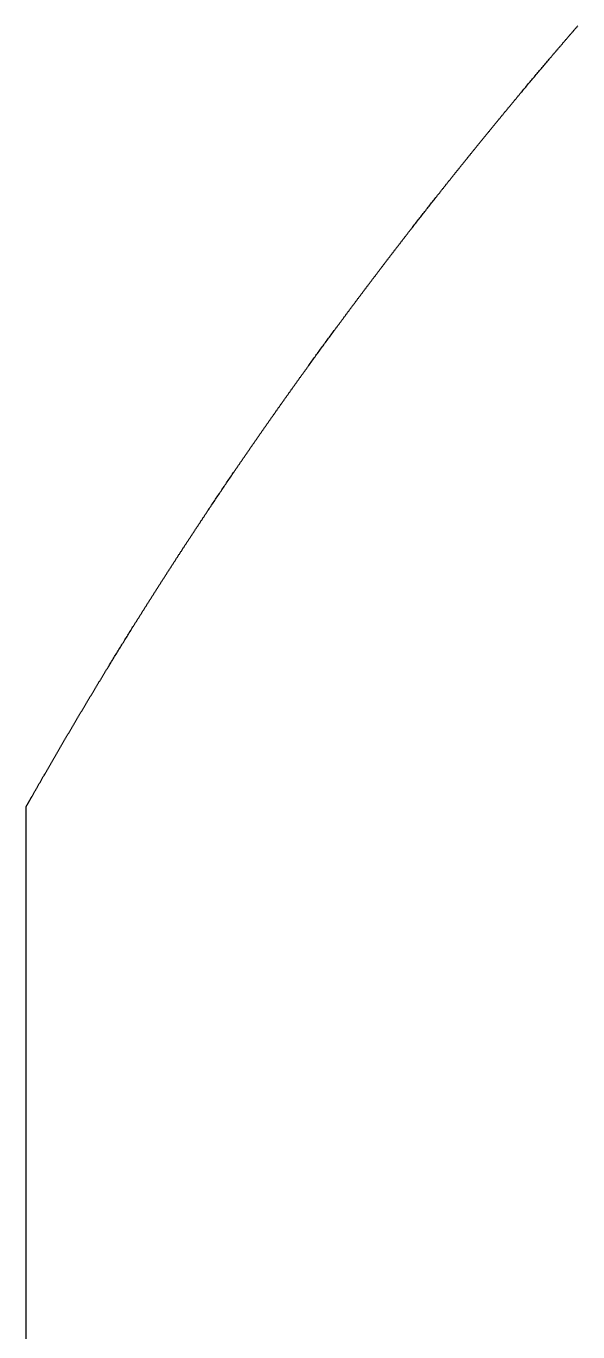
# Model space of a CAD drawing. Header units: millimetres. Extents: x 0 to 2438, y 0 to 1219.
# Drawn here: x 198 to 200.52, y 455.59 to 461.55 of the extents above; entities that cross this region are included whole.
import ezdxf

# ---------------------------------------------------------------- set-up
doc = ezdxf.new("R2010")
doc.units = ezdxf.units.MM
doc.layers.add('CUT_AIRCRAFT', color=7, linetype='Continuous')

msp = doc.modelspace()

# ---------------------------------------------------------------- linework, layer by layer
at = {"layer": 'CUT_AIRCRAFT'}
msp.add_lwpolyline([(198, 437.3909), (198, 457.9858), (198.0001, 457.986), (198.0002, 457.9862), (198.0004, 457.9865), (198.0005, 457.9867), (198.0006, 457.9869), (198.0007, 457.9871), (198.0009, 457.9873), (198.001, 457.9875), (198.0011, 457.9878), (198.0012, 457.988), (198.0014, 457.9882), (198.0015, 457.9884), (198.0016, 457.9886), (198.0017, 457.9888), (198.0018, 457.9891), (198.002, 457.9893), (198.0021, 457.9895), (198.0022, 457.9897), (198.0023, 457.9899), (198.0025, 457.9901), (198.0026, 457.9904), (198.0027, 457.9906), (198.0028, 457.9908), (198.0029, 457.991), (198.0031, 457.9912), (198.0032, 457.9914), (198.0033, 457.9917), (198.0034, 457.9919), (198.0035, 457.9921), (198.0037, 457.9923), (198.0038, 457.9925), (198.0039, 457.9927), (198.004, 457.993), (198.0042, 457.9932), (198.0043, 457.9934), (198.0044, 457.9936), (198.0045, 457.9938), (198.0047, 457.994), (198.0048, 457.9943), (198.0049, 457.9945), (198.005, 457.9947), (198.0051, 457.9949), (198.0053, 457.9951), (198.0054, 457.9953), (198.0055, 457.9956), (198.0056, 457.9958), (198.0058, 457.996), (198.0059, 457.9962), (198.006, 457.9964), (198.0061, 457.9966), (198.0062, 457.9969), (198.0064, 457.9971), (198.0065, 457.9973), (198.0066, 457.9975), (198.0067, 457.9977), (198.0069, 457.9979), (198.007, 457.9982), (198.0071, 457.9984), (198.0072, 457.9986), (198.0074, 457.9988), (198.0075, 457.999), (198.0076, 457.9992), (198.0077, 457.9995), (198.0078, 457.9997), (198.008, 457.9999), (198.0081, 458.0001), (198.0082, 458.0003), (198.0083, 458.0005), (198.0085, 458.0008), (198.0086, 458.001), (198.0087, 458.0012), (198.0088, 458.0014), (198.0089, 458.0016), (198.0091, 458.0018), (198.0092, 458.0021), (198.0093, 458.0023), (198.0094, 458.0025), (198.0096, 458.0027), (198.0097, 458.0029), (198.0098, 458.0031), (198.0099, 458.0034), (198.0101, 458.0036), (198.0102, 458.0038), (198.0103, 458.004), (198.0104, 458.0042), (198.0105, 458.0044), (198.0107, 458.0046), (198.0108, 458.0049), (198.0109, 458.0051), (198.011, 458.0053), (198.0111, 458.0055), (198.0113, 458.0057), (198.0114, 458.0059), (198.0115, 458.0062), (198.0117, 458.0064), (198.0118, 458.0066), (198.0119, 458.0068), (198.012, 458.007), (198.0121, 458.0072), (198.0123, 458.0075), (198.0124, 458.0077), (198.0125, 458.0079), (198.0126, 458.0081), (198.0128, 458.0083), (198.0129, 458.0085), (198.013, 458.0088), (198.0131, 458.009), (198.0132, 458.0092), (198.0134, 458.0094), (198.0135, 458.0096), (198.0136, 458.0098), (198.0137, 458.0101), (198.0138, 458.0103), (198.014, 458.0105), (198.0141, 458.0107), (198.0142, 458.0109), (198.0144, 458.0111), (198.0145, 458.0114), (198.0146, 458.0116), (198.0147, 458.0118), (198.0148, 458.012), (198.015, 458.0122), (198.0151, 458.0124), (198.0152, 458.0127), (198.0153, 458.0129), (198.0154, 458.0131), (198.0156, 458.0133), (198.0157, 458.0135), (198.0158, 458.0137), (198.0159, 458.014), (198.0161, 458.0142), (198.0162, 458.0144), (198.0163, 458.0146), (198.0164, 458.0148), (198.0166, 458.015), (198.0167, 458.0153), (198.0168, 458.0155), (198.0169, 458.0157), (198.0171, 458.0159), (198.0172, 458.0161), (198.0173, 458.0163), (198.0174, 458.0166), (198.0175, 458.0168), (198.0177, 458.017), (198.0178, 458.0172), (198.0179, 458.0174), (198.018, 458.0176), (198.0181, 458.0179), (198.0183, 458.0181), (198.0184, 458.0183), (198.0185, 458.0185), (198.0186, 458.0187), (198.0188, 458.0189), (198.0189, 458.0192), (198.019, 458.0194), (198.0191, 458.0196), (198.0193, 458.0198), (198.0194, 458.02), (198.0195, 458.0202), (198.0196, 458.0205), (198.0197, 458.0207), (198.0199, 458.0209), (198.02, 458.0211), (198.0201, 458.0213), (198.0202, 458.0215), (198.0204, 458.0217), (198.0205, 458.022), (198.0206, 458.0222), (198.0207, 458.0224), (198.0208, 458.0226), (198.021, 458.0228), (198.0211, 458.023), (198.0212, 458.0233), (198.0214, 458.0235), (198.0215, 458.0237), (198.0216, 458.0239), (198.0217, 458.0241), (198.0218, 458.0243), (198.022, 458.0246), (198.0221, 458.0248), (198.0222, 458.025), (198.0223, 458.0252), (198.0224, 458.0254), (198.0226, 458.0256), (198.0227, 458.0259), (198.0228, 458.0261), (198.0229, 458.0263), (198.0231, 458.0265), (198.0232, 458.0267), (198.0233, 458.0269), (198.0234, 458.0272), (198.0236, 458.0274), (198.0237, 458.0276), (198.0238, 458.0278), (198.0239, 458.028), (198.024, 458.0282), (198.0242, 458.0285), (198.0243, 458.0287), (198.0244, 458.0289), (198.0245, 458.0291), (198.0247, 458.0293), (198.0248, 458.0295), (198.0249, 458.0298), (198.025, 458.03), (198.0252, 458.0302), (198.0253, 458.0304), (198.0254, 458.0306), (198.0255, 458.0308), (198.0257, 458.0311), (198.0258, 458.0313), (198.0259, 458.0315), (198.026, 458.0317), (198.0261, 458.0319), (198.0262, 458.0321), (198.0264, 458.0323), (198.0265, 458.0326), (198.0267, 458.0329), (198.0269, 458.0332), (198.0269, 458.0333), (198.0275, 458.0343), (198.0287, 458.0364), (198.0303, 458.0392), (198.0322, 458.0425), (198.0341, 458.0458), (198.0358, 458.0489), (198.0375, 458.0518), (198.0391, 458.0546), (198.0406, 458.0574), (198.0422, 458.0602), (198.0439, 458.0631), (198.0456, 458.066), (198.0472, 458.0689), (198.0489, 458.0718), (198.0505, 458.0747), (198.0522, 458.0776), (198.0538, 458.0804), (198.0555, 458.0833), (198.0571, 458.0862), (198.0588, 458.0891), (198.0604, 458.092), (198.0621, 458.0949), (198.0637, 458.0977), (198.0654, 458.1006), (198.067, 458.1035), (198.0686, 458.1064), (198.0703, 458.1092), (198.0719, 458.1121), (198.0736, 458.115), (198.0753, 458.1179), (198.077, 458.1208), (198.0786, 458.1237), (198.0802, 458.1265), (198.0818, 458.1293), (198.0833, 458.1319), (198.0848, 458.1346), (198.0864, 458.1372), (198.0879, 458.1398), (198.0894, 458.1425), (198.0909, 458.1452), (198.0925, 458.1478), (198.094, 458.1505), (198.0956, 458.1532), (198.0971, 458.1558), (198.0986, 458.1585), (198.1002, 458.1611), (198.1017, 458.1638), (198.1032, 458.1665), (198.1048, 458.1691), (198.1063, 458.1718), (198.1079, 458.1744), (198.1094, 458.1771), (198.1109, 458.1798), (198.1125, 458.1824), (198.114, 458.1851), (198.1155, 458.1877), (198.1171, 458.1904), (198.1186, 458.193), (198.1202, 458.1957), (198.1217, 458.1984), (198.1232, 458.201), (198.1248, 458.2037), (198.1263, 458.2063), (198.1279, 458.209), (198.1294, 458.2116), (198.131, 458.2143), (198.1325, 458.217), (198.134, 458.2196), (198.1356, 458.2223), (198.1371, 458.2249), (198.1387, 458.2276), (198.1402, 458.2302), (198.1418, 458.2329), (198.1433, 458.2355), (198.1448, 458.2382), (198.1464, 458.2409), (198.148, 458.2435), (198.1495, 458.2462), (198.151, 458.2488), (198.1526, 458.2515), (198.1541, 458.2541), (198.1557, 458.2568), (198.1572, 458.2594), (198.1588, 458.2621), (198.1603, 458.2647), (198.1619, 458.2674), (198.1634, 458.27), (198.165, 458.2727), (198.1665, 458.2753), (198.1681, 458.278), (198.1696, 458.2806), (198.1712, 458.2833), (198.1728, 458.2859), (198.1743, 458.2886), (198.1758, 458.2912), (198.1774, 458.2939), (198.179, 458.2965), (198.1805, 458.2992), (198.1821, 458.3018), (198.1836, 458.3045), (198.1852, 458.3071), (198.1867, 458.3098), (198.1883, 458.3124), (198.1899, 458.3151), (198.1914, 458.3177), (198.193, 458.3204), (198.1945, 458.323), (198.1961, 458.3257), (198.1976, 458.3283), (198.1992, 458.331), (198.2008, 458.3336), (198.2023, 458.3363), (198.2039, 458.3389), (198.2054, 458.3415), (198.207, 458.3442), (198.2086, 458.3468), (198.2101, 458.3495), (198.2117, 458.3521), (198.2132, 458.3548), (198.2148, 458.3574), (198.2164, 458.3601), (198.2179, 458.3627), (198.2195, 458.3653), (198.2211, 458.368), (198.2226, 458.3706), (198.2242, 458.3733), (198.2258, 458.3759), (198.2273, 458.3786), (198.2289, 458.3812), (198.2304, 458.3838), (198.232, 458.3865), (198.2336, 458.3891), (198.2352, 458.3918), (198.2367, 458.3944), (198.2383, 458.3971), (198.2399, 458.3997), (198.2414, 458.4023), (198.243, 458.405), (198.2446, 458.4076), (198.2461, 458.4103), (198.2477, 458.4129), (198.2493, 458.4155), (198.2508, 458.4182), (198.2524, 458.4208), (198.254, 458.4235), (198.2556, 458.4261), (198.2571, 458.4287), (198.2587, 458.4314), (198.2603, 458.434), (198.2619, 458.4367), (198.2634, 458.4393), (198.265, 458.4419), (198.2666, 458.4446), (198.2681, 458.4472), (198.2697, 458.4498), (198.2713, 458.4525), (198.2729, 458.4551), (198.2745, 458.4577), (198.276, 458.4604), (198.2776, 458.463), (198.2792, 458.4657), (198.2808, 458.4683), (198.2823, 458.4709), (198.2839, 458.4736), (198.2855, 458.4762), (198.2871, 458.4788), (198.2887, 458.4815), (198.2902, 458.4841), (198.2918, 458.4867), (198.2934, 458.4894), (198.295, 458.492), (198.2966, 458.4946), (198.2981, 458.4973), (198.2997, 458.4999), (198.3013, 458.5025), (198.3029, 458.5052), (198.3045, 458.5078), (198.3061, 458.5104), (198.3076, 458.5131), (198.3092, 458.5157), (198.3108, 458.5183), (198.3124, 458.521), (198.314, 458.5236), (198.3156, 458.5262), (198.3172, 458.5288), (198.3187, 458.5315), (198.3203, 458.5341), (198.3219, 458.5367), (198.3235, 458.5394), (198.3251, 458.542), (198.3267, 458.5446), (198.3283, 458.5473), (198.3299, 458.5499), (198.3314, 458.5525), (198.333, 458.5551), (198.3346, 458.5578), (198.3362, 458.5604), (198.3378, 458.563), (198.3394, 458.5656), (198.341, 458.5683), (198.3426, 458.5709), (198.3442, 458.5735), (198.3458, 458.5762), (198.3474, 458.5788), (198.349, 458.5814), (198.3505, 458.584), (198.3521, 458.5867), (198.3537, 458.5893), (198.3553, 458.5919), (198.3569, 458.5945), (198.3585, 458.5972), (198.3601, 458.5998), (198.3617, 458.6024), (198.3633, 458.605), (198.3649, 458.6076), (198.3665, 458.6102), (198.3681, 458.6129), (198.3698, 458.6156), (198.3715, 458.6184), (198.3731, 458.621), (198.3745, 458.6234), (198.3758, 458.6255), (198.3772, 458.6277), (198.3788, 458.6304), (198.3809, 458.6339), (198.3837, 458.6385), (198.387, 458.6439), (198.3906, 458.6497), (198.3942, 458.6557), (198.3977, 458.6614), (198.4011, 458.6668), (198.4043, 458.6721), (198.4076, 458.6775), (198.4109, 458.6828), (198.4143, 458.6883), (198.4176, 458.6937), (198.421, 458.6992), (198.4244, 458.7047), (198.4277, 458.7101), (198.4311, 458.7156), (198.4344, 458.721), (198.4378, 458.7264), (198.4411, 458.7318), (198.4445, 458.7373), (198.4478, 458.7427), (198.4512, 458.7482), (198.4546, 458.7536), (198.458, 458.7591), (198.4613, 458.7644), (198.4646, 458.7697), (198.4679, 458.7751), (198.4713, 458.7805), (198.4748, 458.7861), (198.4785, 458.792), (198.4821, 458.7978), (198.4854, 458.8032), (198.4883, 458.8078), (198.4906, 458.8114), (198.4923, 458.8143), (198.4939, 458.8167), (198.4953, 458.8191), (198.497, 458.8217), (198.4987, 458.8245), (198.5005, 458.8274), (198.5024, 458.8303), (198.5042, 458.8332), (198.5059, 458.836), (198.5077, 458.8388), (198.5094, 458.8416), (198.5112, 458.8444), (198.5129, 458.8472), (198.5147, 458.85), (198.5165, 458.8528), (198.5182, 458.8556), (198.52, 458.8584), (198.5217, 458.8612), (198.5235, 458.864), (198.5253, 458.8669), (198.5271, 458.8697), (198.5288, 458.8725), (198.5306, 458.8753), (198.5324, 458.8781), (198.5341, 458.8809), (198.5359, 458.8837), (198.5377, 458.8865), (198.5394, 458.8893), (198.5412, 458.8921), (198.5429, 458.8949), (198.5447, 458.8977), (198.5465, 458.9005), (198.5483, 458.9033), (198.55, 458.9061), (198.5518, 458.909), (198.5536, 458.9118), (198.5554, 458.9146), (198.5571, 458.9174), (198.5589, 458.9202), (198.5607, 458.923), (198.5624, 458.9258), (198.5642, 458.9286), (198.566, 458.9314), (198.5678, 458.9342), (198.5695, 458.937), (198.5713, 458.9398), (198.5731, 458.9426), (198.5749, 458.9454), (198.5767, 458.9482), (198.5784, 458.951), (198.5802, 458.9538), (198.582, 458.9566), (198.5838, 458.9594), (198.5855, 458.9622), (198.5873, 458.965), (198.5891, 458.9678), (198.5909, 458.9706), (198.5927, 458.9734), (198.5944, 458.9762), (198.5962, 458.979), (198.598, 458.9818), (198.5998, 458.9846), (198.6016, 458.9874), (198.6034, 458.9902), (198.6052, 458.993), (198.6069, 458.9958), (198.6087, 458.9985), (198.6105, 459.0013), (198.6123, 459.0041), (198.6141, 459.0069), (198.6159, 459.0097), (198.6176, 459.0125), (198.6194, 459.0153), (198.6212, 459.0181), (198.623, 459.0209), (198.6248, 459.0237), (198.6266, 459.0265), (198.6284, 459.0293), (198.6302, 459.0321), (198.632, 459.0349), (198.6338, 459.0377), (198.6355, 459.0404), (198.6373, 459.0432), (198.6391, 459.046), (198.6409, 459.0488), (198.6427, 459.0516), (198.6445, 459.0544), (198.6463, 459.0572), (198.6481, 459.06), (198.6499, 459.0628), (198.6517, 459.0656), (198.6535, 459.0683), (198.6553, 459.0711), (198.6571, 459.0739), (198.6589, 459.0767), (198.6607, 459.0795), (198.6625, 459.0823), (198.6643, 459.0851), (198.6661, 459.0879), (198.6679, 459.0906), (198.6697, 459.0934), (198.6715, 459.0962), (198.6733, 459.099), (198.6751, 459.1018), (198.6769, 459.1046), (198.6787, 459.1074), (198.6805, 459.1101), (198.6823, 459.1129), (198.6841, 459.1157), (198.6859, 459.1185), (198.6877, 459.1213), (198.6895, 459.1241), (198.6913, 459.1268), (198.6931, 459.1296), (198.6949, 459.1324), (198.6967, 459.1352), (198.6985, 459.138), (198.7003, 459.1407), (198.7022, 459.1435), (198.704, 459.1463), (198.7058, 459.1491), (198.7076, 459.1519), (198.7094, 459.1546), (198.7112, 459.1574), (198.713, 459.1602), (198.7148, 459.163), (198.7166, 459.1658), (198.7184, 459.1685), (198.7203, 459.1713), (198.7221, 459.1741), (198.7239, 459.1769), (198.7257, 459.1797), (198.7275, 459.1824), (198.7293, 459.1852), (198.7312, 459.188), (198.733, 459.1908), (198.7348, 459.1935), (198.7366, 459.1963), (198.7384, 459.1991), (198.7402, 459.2019), (198.7421, 459.2046), (198.7439, 459.2074), (198.7457, 459.2102), (198.7475, 459.213), (198.7493, 459.2157), (198.7511, 459.2185), (198.753, 459.2213), (198.7548, 459.224), (198.7566, 459.2268), (198.7584, 459.2296), (198.7603, 459.2324), (198.7621, 459.2351), (198.7639, 459.2379), (198.7657, 459.2407), (198.7675, 459.2434), (198.7694, 459.2462), (198.7712, 459.249), (198.773, 459.2518), (198.7748, 459.2545), (198.7767, 459.2573), (198.7785, 459.2601), (198.7803, 459.2628), (198.7822, 459.2656), (198.784, 459.2684), (198.7858, 459.2711), (198.7876, 459.2739), (198.7895, 459.2767), (198.7913, 459.2794), (198.7931, 459.2822), (198.795, 459.285), (198.7968, 459.2877), (198.7986, 459.2905), (198.8004, 459.2933), (198.8023, 459.296), (198.8041, 459.2988), (198.8059, 459.3016), (198.8078, 459.3043), (198.8096, 459.3071), (198.8115, 459.3099), (198.8133, 459.3126), (198.8151, 459.3153), (198.8169, 459.3181), (198.8188, 459.3209), (198.8207, 459.3238), (198.8226, 459.3266), (198.8244, 459.3294), (198.8261, 459.3319), (198.8277, 459.3343), (198.8293, 459.3367), (198.8311, 459.3394), (198.8335, 459.343), (198.8365, 459.3475), (198.8401, 459.3529), (198.8439, 459.3586), (198.8478, 459.3644), (198.8515, 459.3699), (198.8551, 459.3753), (198.8586, 459.3805), (198.8621, 459.3857), (198.8656, 459.391), (198.8692, 459.3963), (198.8728, 459.4017), (198.8764, 459.4071), (198.88, 459.4124), (198.8836, 459.4178), (198.8872, 459.4231), (198.8907, 459.4284), (198.8943, 459.4337), (198.8979, 459.439), (198.9015, 459.4444), (198.9051, 459.4497), (198.9087, 459.4551), (198.9124, 459.4604), (198.916, 459.4657), (198.9195, 459.471), (198.923, 459.4762), (198.9266, 459.4814), (198.9302, 459.4867), (198.934, 459.4923), (198.9379, 459.498), (198.9418, 459.5037), (198.9454, 459.509), (198.9484, 459.5135), (198.9507, 459.5169), (198.9525, 459.5195), (198.954, 459.5217), (198.9554, 459.5238), (198.957, 459.5261), (198.9588, 459.5287), (198.9606, 459.5314), (198.9624, 459.5341), (198.9642, 459.5367), (198.966, 459.5392), (198.9677, 459.5418), (198.9694, 459.5443), (198.9712, 459.5469), (198.9729, 459.5494), (198.9747, 459.552), (198.9765, 459.5546), (198.9782, 459.5571), (198.98, 459.5597), (198.9817, 459.5623), (198.9835, 459.5648), (198.9852, 459.5674), (198.987, 459.57), (198.9888, 459.5725), (198.9905, 459.5751), (198.9923, 459.5777), (198.994, 459.5802), (198.9958, 459.5828), (198.9976, 459.5853), (198.9993, 459.5879), (199.0011, 459.5905), (199.0028, 459.593), (199.0046, 459.5956), (199.0064, 459.5982), (199.0081, 459.6007), (199.0099, 459.6033), (199.0117, 459.6058), (199.0134, 459.6084), (199.0152, 459.611), (199.017, 459.6135), (199.0187, 459.6161), (199.0205, 459.6186), (199.0223, 459.6212), (199.024, 459.6237), (199.0258, 459.6263), (199.0275, 459.6289), (199.0293, 459.6314), (199.0311, 459.634), (199.0328, 459.6365), (199.0346, 459.6391), (199.0364, 459.6416), (199.0382, 459.6442), (199.0399, 459.6468), (199.0417, 459.6493), (199.0435, 459.6519), (199.0452, 459.6544), (199.047, 459.657), (199.0488, 459.6595), (199.0506, 459.6621), (199.0523, 459.6646), (199.0541, 459.6672), (199.0559, 459.6697), (199.0576, 459.6723), (199.0594, 459.6749), (199.0612, 459.6774), (199.063, 459.68), (199.0648, 459.6825), (199.0665, 459.6851), (199.0683, 459.6876), (199.0701, 459.6902), (199.0719, 459.6927), (199.0736, 459.6953), (199.0754, 459.6978), (199.0772, 459.7004), (199.079, 459.7029), (199.0807, 459.7055), (199.0825, 459.708), (199.0843, 459.7106), (199.0861, 459.7131), (199.0879, 459.7157), (199.0896, 459.7182), (199.0914, 459.7208), (199.0932, 459.7233), (199.095, 459.7259), (199.0968, 459.7284), (199.0985, 459.731), (199.1003, 459.7335), (199.1021, 459.736), (199.1039, 459.7386), (199.1057, 459.7411), (199.1075, 459.7437), (199.1093, 459.7462), (199.111, 459.7488), (199.1128, 459.7513), (199.1146, 459.7539), (199.1164, 459.7564), (199.1182, 459.759), (199.12, 459.7615), (199.1217, 459.764), (199.1235, 459.7666), (199.1253, 459.7691), (199.1271, 459.7717), (199.1289, 459.7742), (199.1307, 459.7768), (199.1325, 459.7793), (199.1343, 459.7818), (199.1361, 459.7844), (199.1378, 459.7869), (199.1396, 459.7895), (199.1414, 459.792), (199.1432, 459.7945), (199.145, 459.7971), (199.1468, 459.7996), (199.1486, 459.8022), (199.1504, 459.8047), (199.1522, 459.8072), (199.154, 459.8098), (199.1558, 459.8123), (199.1576, 459.8149), (199.1594, 459.8174), (199.1612, 459.8199), (199.163, 459.8225), (199.1647, 459.825), (199.1666, 459.8276), (199.1684, 459.8301), (199.1701, 459.8326), (199.1719, 459.8352), (199.1737, 459.8377), (199.1755, 459.8402), (199.1773, 459.8428), (199.1791, 459.8453), (199.1809, 459.8478), (199.1827, 459.8504), (199.1845, 459.8529), (199.1863, 459.8554), (199.1881, 459.858), (199.1899, 459.8605), (199.1917, 459.863), (199.1935, 459.8656), (199.1953, 459.8681), (199.1971, 459.8706), (199.1989, 459.8732), (199.2007, 459.8757), (199.2026, 459.8782), (199.2044, 459.8808), (199.2062, 459.8833), (199.208, 459.8858), (199.2098, 459.8884), (199.2116, 459.8909), (199.2134, 459.8934), (199.2152, 459.896), (199.217, 459.8985), (199.2188, 459.901), (199.2206, 459.9036), (199.2224, 459.9061), (199.2242, 459.9086), (199.226, 459.9111), (199.2278, 459.9137), (199.2297, 459.9162), (199.2315, 459.9187), (199.2333, 459.9212), (199.2351, 459.9238), (199.2369, 459.9263), (199.2387, 459.9288), (199.2405, 459.9314), (199.2423, 459.9339), (199.2441, 459.9364), (199.246, 459.9389), (199.2478, 459.9415), (199.2496, 459.944), (199.2514, 459.9465), (199.2532, 459.949), (199.255, 459.9516), (199.2568, 459.9541), (199.2586, 459.9566), (199.2605, 459.9591), (199.2623, 459.9617), (199.2641, 459.9642), (199.2659, 459.9667), (199.2678, 459.9692), (199.2696, 459.9717), (199.2714, 459.9742), (199.2731, 459.9767), (199.275, 459.9793), (199.2768, 459.9818), (199.2787, 459.9845), (199.2806, 459.9871), (199.2824, 459.9896), (199.2841, 459.9919), (199.2856, 459.994), (199.2872, 459.9962), (199.289, 459.9987), (199.2914, 460.002), (199.2945, 460.0062), (199.2981, 460.0112), (199.302, 460.0166), (199.3059, 460.022), (199.3097, 460.0273), (199.3133, 460.0323), (199.3169, 460.0372), (199.3204, 460.0421), (199.324, 460.047), (199.3277, 460.052), (199.3313, 460.057), (199.335, 460.0621), (199.3387, 460.0671), (199.3423, 460.0721), (199.3459, 460.0771), (199.3496, 460.0821), (199.3532, 460.0871), (199.3569, 460.0921), (199.3605, 460.097), (199.3642, 460.1021), (199.3679, 460.1071), (199.3716, 460.1121), (199.3752, 460.1171), (199.3788, 460.122), (199.3824, 460.1269), (199.386, 460.1318), (199.3897, 460.1368), (199.3935, 460.142), (199.3974, 460.1474), (199.4014, 460.1527), (199.405, 460.1577), (199.4082, 460.1619), (199.4105, 460.1651), (199.4124, 460.1676), (199.4139, 460.1698), (199.4155, 460.1718), (199.4171, 460.1741), (199.419, 460.1766), (199.4209, 460.1791), (199.4228, 460.1817), (199.4246, 460.1842), (199.4265, 460.1867), (199.4283, 460.1892), (199.4301, 460.1916), (199.4319, 460.1941), (199.4338, 460.1966), (199.4356, 460.199), (199.4374, 460.2015), (199.4393, 460.204), (199.4411, 460.2065), (199.4429, 460.2089), (199.4447, 460.2114), (199.4466, 460.2139), (199.4484, 460.2164), (199.4503, 460.2188), (199.4521, 460.2213), (199.4539, 460.2238), (199.4558, 460.2262), (199.4576, 460.2287), (199.4594, 460.2312), (199.4613, 460.2337), (199.4631, 460.2361), (199.4649, 460.2386), (199.4668, 460.2411), (199.4686, 460.2435), (199.4705, 460.246), (199.4723, 460.2485), (199.4741, 460.2509), (199.476, 460.2534), (199.4778, 460.2559), (199.4797, 460.2584), (199.4815, 460.2608), (199.4833, 460.2633), (199.4852, 460.2658), (199.487, 460.2682), (199.4889, 460.2707), (199.4907, 460.2732), (199.4925, 460.2756), (199.4944, 460.2781), (199.4962, 460.2806), (199.4981, 460.283), (199.4999, 460.2855), (199.5018, 460.288), (199.5036, 460.2904), (199.5055, 460.2929), (199.5073, 460.2953), (199.5092, 460.2978), (199.511, 460.3003), (199.5128, 460.3027), (199.5147, 460.3052), (199.5165, 460.3077), (199.5184, 460.3101), (199.5202, 460.3126), (199.5221, 460.3151), (199.5239, 460.3175), (199.5258, 460.32), (199.5276, 460.3224), (199.5295, 460.3249), (199.5313, 460.3274), (199.5332, 460.3298), (199.535, 460.3323), (199.5369, 460.3347), (199.5387, 460.3372), (199.5406, 460.3397), (199.5424, 460.3421), (199.5443, 460.3446), (199.5461, 460.347), (199.548, 460.3495), (199.5498, 460.352), (199.5517, 460.3544), (199.5535, 460.3569), (199.5554, 460.3593), (199.5573, 460.3618), (199.5591, 460.3643), (199.561, 460.3667), (199.5628, 460.3692), (199.5647, 460.3716), (199.5665, 460.3741), (199.5684, 460.3765), (199.5702, 460.379), (199.5721, 460.3814), (199.574, 460.3839), (199.5758, 460.3864), (199.5777, 460.3888), (199.5795, 460.3913), (199.5814, 460.3937), (199.5832, 460.3962), (199.5851, 460.3986), (199.587, 460.4011), (199.5888, 460.4035), (199.5907, 460.406), (199.5925, 460.4084), (199.5944, 460.4109), (199.5963, 460.4133), (199.5981, 460.4158), (199.6, 460.4182), (199.6019, 460.4207), (199.6037, 460.4232), (199.6056, 460.4256), (199.6075, 460.4281), (199.6093, 460.4305), (199.6112, 460.433), (199.613, 460.4354), (199.6149, 460.4379), (199.6168, 460.4403), (199.6186, 460.4428), (199.6205, 460.4452), (199.6224, 460.4477), (199.6242, 460.4501), (199.6261, 460.4525), (199.628, 460.455), (199.6298, 460.4574), (199.6317, 460.4599), (199.6336, 460.4623), (199.6354, 460.4648), (199.6373, 460.4672), (199.6392, 460.4697), (199.6411, 460.4721), (199.6429, 460.4746), (199.6448, 460.477), (199.6467, 460.4795), (199.6485, 460.4819), (199.6504, 460.4843), (199.6523, 460.4868), (199.6541, 460.4892), (199.656, 460.4917), (199.6579, 460.4941), (199.6598, 460.4966), (199.6616, 460.499), (199.6635, 460.5015), (199.6654, 460.5039), (199.6673, 460.5063), (199.6691, 460.5088), (199.671, 460.5112), (199.6729, 460.5137), (199.6748, 460.5161), (199.6766, 460.5186), (199.6785, 460.521), (199.6804, 460.5234), (199.6823, 460.5259), (199.6841, 460.5283), (199.686, 460.5308), (199.6879, 460.5332), (199.6898, 460.5356), (199.6917, 460.5381), (199.6935, 460.5405), (199.6954, 460.5429), (199.6973, 460.5454), (199.6992, 460.5478), (199.7011, 460.5503), (199.7029, 460.5527), (199.7048, 460.5551), (199.7067, 460.5576), (199.7086, 460.56), (199.7105, 460.5624), (199.7123, 460.5649), (199.7142, 460.5673), (199.7161, 460.5698), (199.718, 460.5722), (199.7199, 460.5746), (199.7218, 460.5771), (199.7236, 460.5795), (199.7255, 460.5819), (199.7274, 460.5844), (199.7293, 460.5868), (199.7312, 460.5892), (199.7331, 460.5917), (199.735, 460.5941), (199.7369, 460.5965), (199.7387, 460.599), (199.7406, 460.6014), (199.7425, 460.6038), (199.7444, 460.6062), (199.7462, 460.6086), (199.7481, 460.6111), (199.7501, 460.6136), (199.752, 460.6161), (199.754, 460.6186), (199.7559, 460.6211), (199.7576, 460.6233), (199.7592, 460.6253), (199.7608, 460.6274), (199.7627, 460.6298), (199.7652, 460.633), (199.7684, 460.6371), (199.7722, 460.642), (199.7763, 460.6472), (199.7804, 460.6525), (199.7843, 460.6576), (199.7881, 460.6624), (199.7919, 460.6672), (199.7956, 460.672), (199.7994, 460.6768), (199.8032, 460.6816), (199.807, 460.6865), (199.8108, 460.6914), (199.8147, 460.6963), (199.8185, 460.7012), (199.8223, 460.706), (199.8261, 460.7109), (199.8299, 460.7157), (199.8337, 460.7206), (199.8375, 460.7254), (199.8414, 460.7303), (199.8452, 460.7352), (199.8491, 460.7401), (199.8529, 460.7449), (199.8567, 460.7497), (199.8604, 460.7544), (199.8642, 460.7592), (199.868, 460.7641), (199.872, 460.7691), (199.8761, 460.7744), (199.8803, 460.7796), (199.8841, 460.7844), (199.8873, 460.7885), (199.8898, 460.7916), (199.8918, 460.7941), (199.8934, 460.7962), (199.895, 460.7982), (199.8968, 460.8004), (199.8987, 460.8028), (199.9007, 460.8054), (199.9027, 460.8079), (199.9047, 460.8104), (199.9066, 460.8128), (199.9085, 460.8152), (199.9104, 460.8176), (199.9124, 460.82), (199.9143, 460.8224), (199.9162, 460.8249), (199.9182, 460.8273), (199.9201, 460.8297), (199.922, 460.8322), (199.924, 460.8346), (199.9259, 460.837), (199.9278, 460.8394), (199.9298, 460.8419), (199.9317, 460.8443), (199.9336, 460.8467), (199.9356, 460.8491), (199.9375, 460.8515), (199.9394, 460.854), (199.9414, 460.8564), (199.9433, 460.8588), (199.9452, 460.8612), (199.9472, 460.8637), (199.9491, 460.8661), (199.951, 460.8685), (199.953, 460.8709), (199.9549, 460.8733), (199.9569, 460.8758), (199.9588, 460.8782), (199.9607, 460.8806), (199.9627, 460.883), (199.9646, 460.8854), (199.9665, 460.8879), (199.9685, 460.8903), (199.9704, 460.8927), (199.9724, 460.8951), (199.9743, 460.8975), (199.9762, 460.9), (199.9782, 460.9024), (199.9801, 460.9048), (199.9821, 460.9072), (199.984, 460.9096), (199.986, 460.912), (199.9879, 460.9145), (199.9898, 460.9169), (199.9918, 460.9193), (199.9937, 460.9217), (199.9957, 460.9241), (199.9976, 460.9265), (199.9995, 460.9289), (200.0015, 460.9314), (200.0034, 460.9338), (200.0054, 460.9362), (200.0073, 460.9386), (200.0093, 460.941), (200.0112, 460.9434), (200.0132, 460.9458), (200.0151, 460.9482), (200.0171, 460.9507), (200.019, 460.9531), (200.0209, 460.9555), (200.0229, 460.9579), (200.0248, 460.9603), (200.0268, 460.9627), (200.0288, 460.9651), (200.0307, 460.9675), (200.0326, 460.9699), (200.0346, 460.9724), (200.0366, 460.9748), (200.0385, 460.9772), (200.0404, 460.9796), (200.0424, 460.982), (200.0444, 460.9844), (200.0463, 460.9868), (200.0483, 460.9892), (200.0502, 460.9916), (200.0522, 460.994), (200.0541, 460.9964), (200.0561, 460.9988), (200.058, 461.0013), (200.06, 461.0037), (200.0619, 461.0061), (200.0639, 461.0085), (200.0658, 461.0109), (200.0678, 461.0133), (200.0697, 461.0157), (200.0717, 461.0181), (200.0737, 461.0205), (200.0756, 461.0229), (200.0776, 461.0253), (200.0795, 461.0277), (200.0815, 461.0301), (200.0834, 461.0325), (200.0854, 461.0349), (200.0874, 461.0373), (200.0893, 461.0397), (200.0913, 461.0421), (200.0932, 461.0445), (200.0952, 461.0469), (200.0972, 461.0493), (200.0991, 461.0517), (200.1011, 461.0541), (200.103, 461.0565), (200.105, 461.0589), (200.107, 461.0613), (200.1089, 461.0637), (200.1109, 461.0661), (200.1129, 461.0685), (200.1148, 461.0709), (200.1168, 461.0733), (200.1188, 461.0757), (200.1207, 461.0781), (200.1227, 461.0805), (200.1246, 461.0829), (200.1266, 461.0853), (200.1286, 461.0877), (200.1305, 461.0901), (200.1325, 461.0925), (200.1345, 461.0949), (200.1364, 461.0973), (200.1384, 461.0997), (200.1404, 461.1021), (200.1423, 461.1045), (200.1443, 461.1069), (200.1463, 461.1093), (200.1482, 461.1117), (200.1502, 461.1141), (200.1522, 461.1165), (200.1541, 461.1189), (200.1561, 461.1213), (200.1581, 461.1237), (200.1601, 461.126), (200.162, 461.1284), (200.164, 461.1308), (200.166, 461.1332), (200.1679, 461.1356), (200.1699, 461.138), (200.1719, 461.1404), (200.1739, 461.1428), (200.1758, 461.1452), (200.1778, 461.1476), (200.1798, 461.15), (200.1817, 461.1524), (200.1837, 461.1547), (200.1857, 461.1571), (200.1877, 461.1595), (200.1897, 461.1619), (200.1916, 461.1643), (200.1936, 461.1667), (200.1956, 461.1691), (200.1976, 461.1715), (200.1995, 461.1739), (200.2015, 461.1762), (200.2035, 461.1786), (200.2055, 461.181), (200.2074, 461.1834), (200.2094, 461.1858), (200.2114, 461.1882), (200.2134, 461.1906), (200.2154, 461.1929), (200.2173, 461.1953), (200.2193, 461.1977), (200.2213, 461.2001), (200.2233, 461.2025), (200.2252, 461.2049), (200.2272, 461.2073), (200.2292, 461.2096), (200.2312, 461.212), (200.2332, 461.2144), (200.2352, 461.2168), (200.2372, 461.2192), (200.2391, 461.2216), (200.2411, 461.2239), (200.2431, 461.2263), (200.245, 461.2287), (200.2471, 461.2311), (200.2491, 461.2336), (200.2512, 461.2361), (200.2532, 461.2384), (200.255, 461.2406), (200.2567, 461.2426), (200.2583, 461.2446), (200.2603, 461.247), (200.2629, 461.2501), (200.2663, 461.2542), (200.2703, 461.2589), (200.2745, 461.264), (200.2788, 461.2691), (200.283, 461.2741), (200.2869, 461.2788), (200.2909, 461.2835), (200.2947, 461.2881), (200.2987, 461.2928), (200.3027, 461.2976), (200.3067, 461.3023), (200.3107, 461.3071), (200.3147, 461.3119), (200.3186, 461.3166), (200.3226, 461.3213), (200.3266, 461.3261), (200.3306, 461.3308), (200.3346, 461.3355), (200.3386, 461.3402), (200.3426, 461.345), (200.3466, 461.3498), (200.3506, 461.3545), (200.3546, 461.3592), (200.3586, 461.3639), (200.3625, 461.3685), (200.3664, 461.3732), (200.3704, 461.3779), (200.3746, 461.3828), (200.3789, 461.388), (200.3832, 461.393), (200.3872, 461.3977), (200.3906, 461.4017), (200.3932, 461.4048), (200.3952, 461.4072), (200.397, 461.4092), (200.3986, 461.4111), (200.4005, 461.4133), (200.4024, 461.4157), (200.4045, 461.4181), (200.4066, 461.4206), (200.4087, 461.423), (200.4107, 461.4253), (200.4127, 461.4277), (200.4146, 461.43), (200.4167, 461.4323), (200.4187, 461.4347), (200.4207, 461.437), (200.4227, 461.4394), (200.4247, 461.4418), (200.4267, 461.4441), (200.4287, 461.4465), (200.4307, 461.4488), (200.4327, 461.4512), (200.4347, 461.4535), (200.4367, 461.4559), (200.4387, 461.4582), (200.4408, 461.4606), (200.4428, 461.4629), (200.4448, 461.4653), (200.4468, 461.4676), (200.4488, 461.47), (200.4508, 461.4723), (200.4528, 461.4747), (200.4548, 461.477), (200.4569, 461.4794), (200.4589, 461.4817), (200.4609, 461.4841), (200.4629, 461.4864), (200.4649, 461.4888), (200.4669, 461.4911), (200.4689, 461.4935), (200.4709, 461.4958), (200.473, 461.4982), (200.475, 461.5005), (200.477, 461.5029), (200.479, 461.5052), (200.481, 461.5075), (200.483, 461.5099), (200.4851, 461.5122), (200.4871, 461.5146), (200.4891, 461.5169), (200.4911, 461.5193), (200.4931, 461.5216), (200.4951, 461.524), (200.4972, 461.5263), (200.4992, 461.5286), (200.5012, 461.531), (200.5032, 461.5333), (200.5052, 461.5357), (200.5073, 461.538), (200.5093, 461.5404), (200.5113, 461.5427), (200.5133, 461.545), (200.5153, 461.5474), (200.5174, 461.5497), (200.5194, 461.5521), (200.5214, 461.5544)], dxfattribs=at)

doc.saveas('drawing.dxf')
